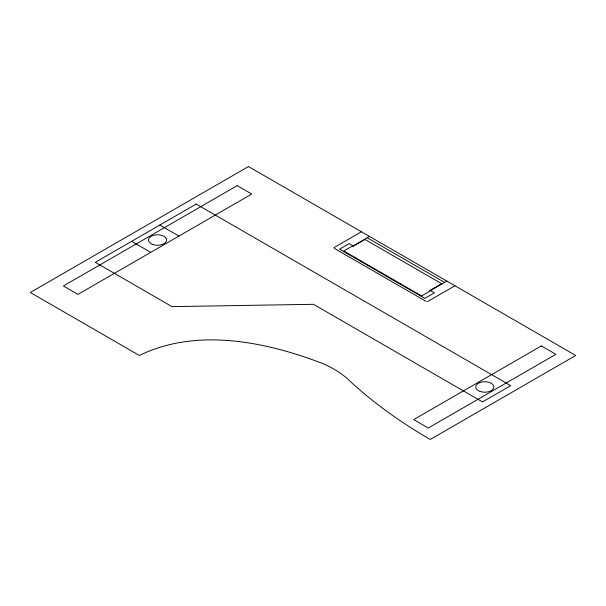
<?xml version="1.0" encoding="UTF-8"?>
<svg xmlns="http://www.w3.org/2000/svg" width="606" height="606" viewBox="0 0 606 606"><rect width="100%" height="100%" fill="white"/><g stroke="black" fill="none" stroke-linecap="round" stroke-linejoin="round"><path stroke-width="0.91" d="M446.887 281.108L430.48 290.585L434.411 292.857L424.806 298.402L339.542 249.172L349.147 243.627L353.086 245.9L369.493 236.431M334.02 247.581L361.418 231.765M352.344 246.104L343.829 251.02L421.609 295.933L430.124 291.016M352.934 246.445L365.017 239.468L441.615 283.699L429.533 290.675M427.563 301.591L454.962 285.774M367.198 237.757L444.622 282.419M426.238 301.455L334.103 248.248M159.832 225.068L178.921 236.09M131.654 241.332L150.742 252.354M248.46 166.552L30.3 292.501L139.38 355.48C196.715 327.407 265.814 341.663 322.74 363.539C332.164 367.607 341.178 372.887 348.708 379.917C373.357 402.967 401.066 422.587 430.26 439.448L575.7 355.48L248.46 166.552M196.192 204.07L95.293 262.33L172.013 306.621L313.453 304.31L482.527 401.93L510.707 385.658L196.192 204.07M237.188 185.656L63.388 285.994L77.932 294.395L251.732 194.049L237.188 185.656M541.34 345.928L413.716 419.61L428.26 428.01L555.884 354.328L541.34 345.928M153.015 244.566A9.082 5.242 0 0 0 166.642 240.021A9.082 5.242 0 0 0 153.015 235.484A9.082 5.242 0 0 0 153.015 244.566M480.141 391.468A9.082 5.242 0 0 0 493.882 387.045A9.082 5.242 0 0 0 480.376 382.386A9.082 5.242 0 0 0 480.141 391.468"/></g></svg>
